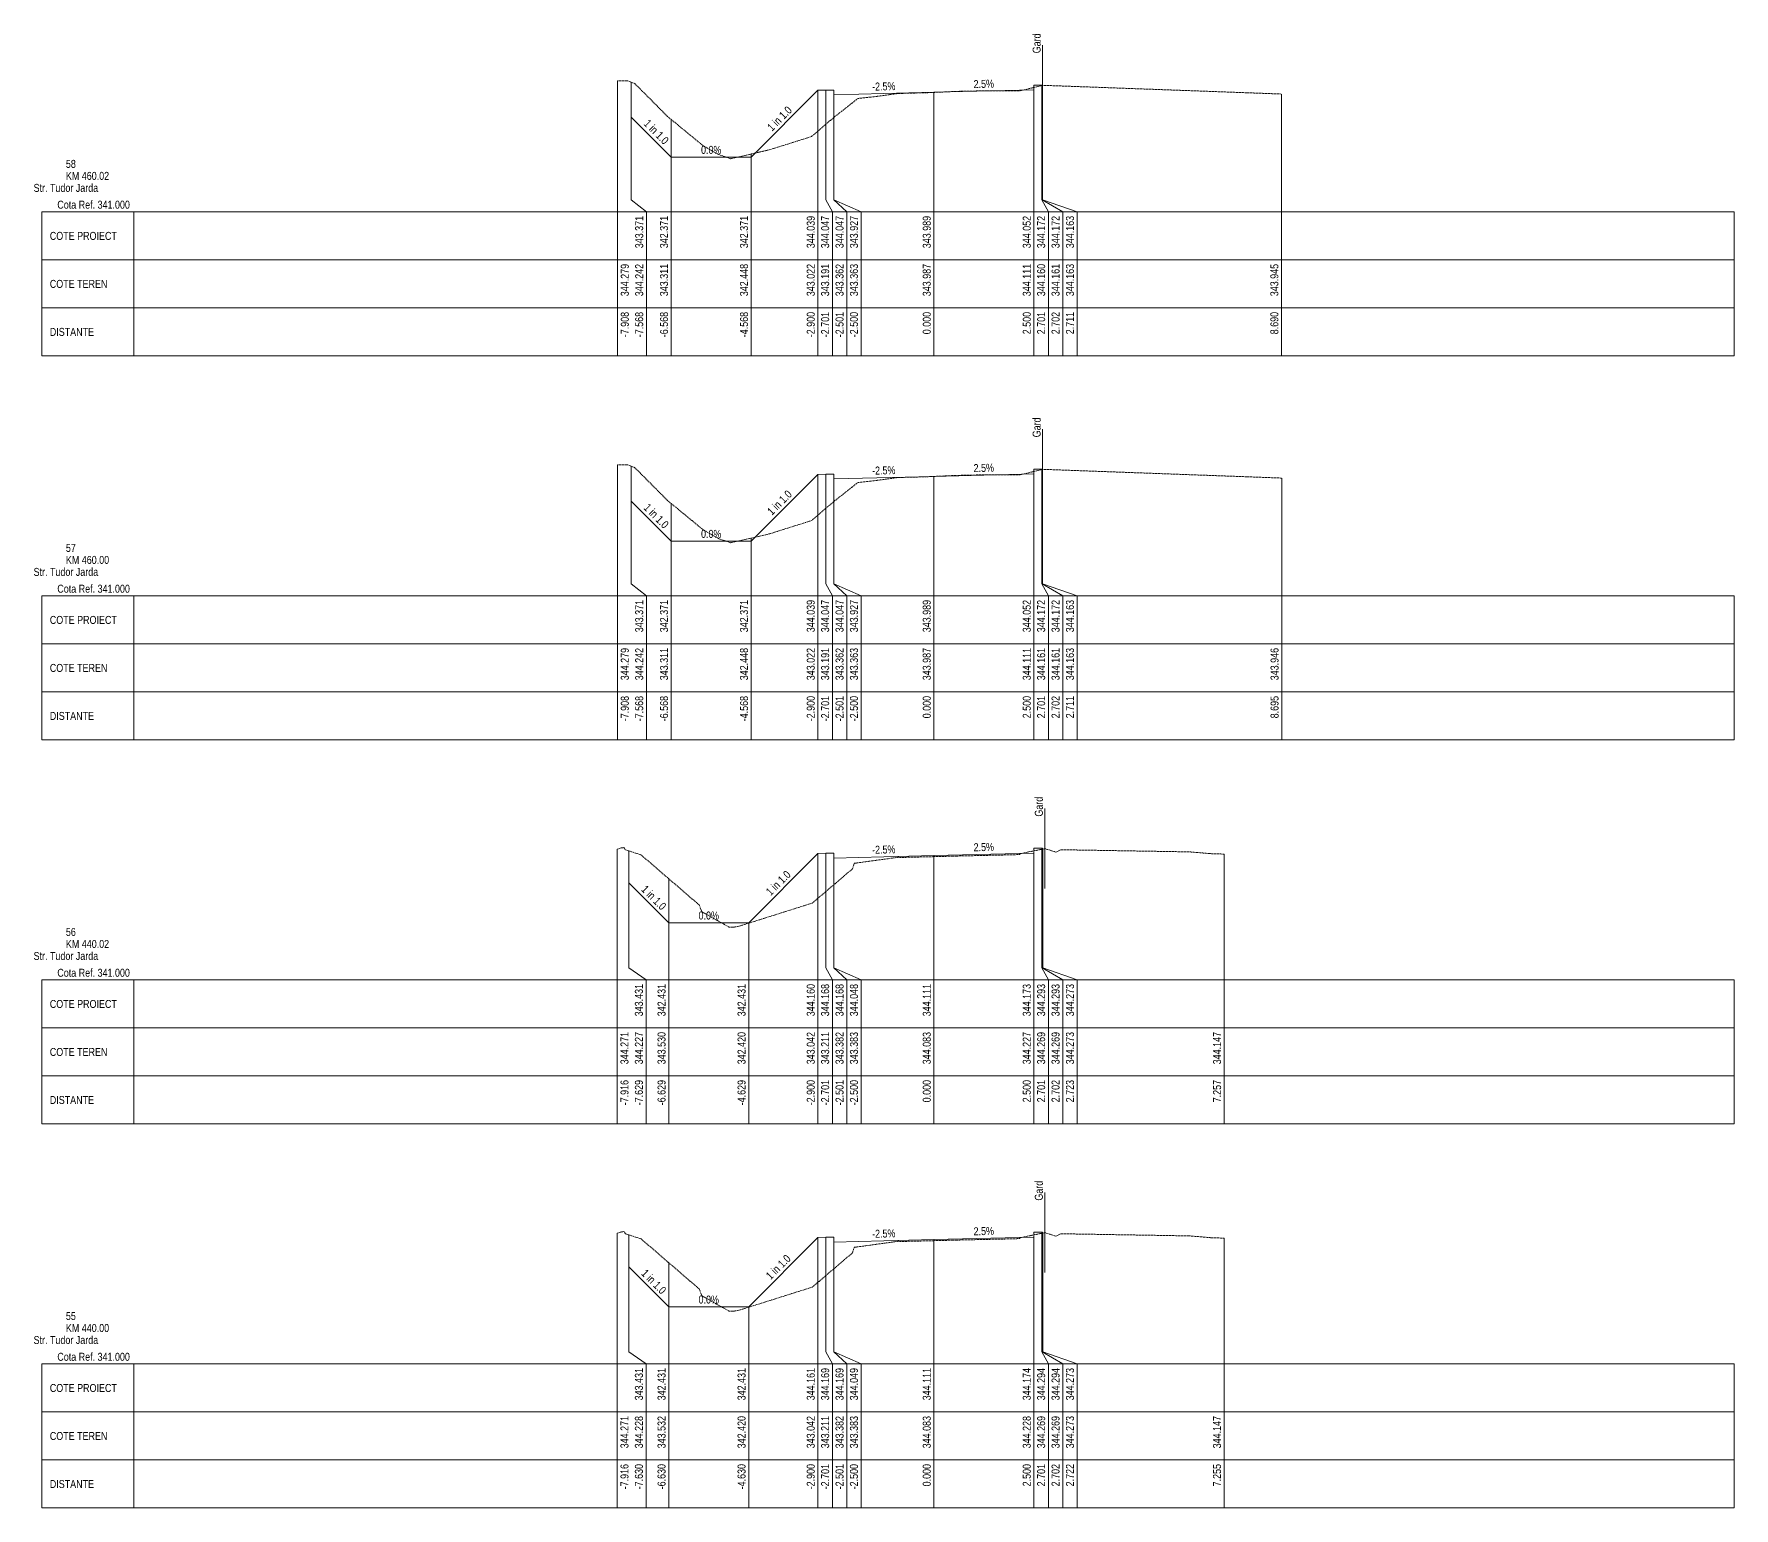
# Paper-space layout 'Str. Tudor Jarda-XS-1' of a CAD drawing. Extents: x 5 to 860, y 10 to 5944.
# Drawn here: x 5 to 430, y 5194 to 5562.5 of the extents above; entities that cross this region are included whole.
import ezdxf
from ezdxf.enums import TextEntityAlignment as Align

# ---------------------------------------------------------------- set-up
doc = ezdxf.new("R2010")
doc.units = 0
doc.linetypes.add('DASHED2', pattern=[0.375, 0.25, -0.125])
doc.layers.add('ARD-No Plot', color=1, linetype='Continuous', lineweight=0, plot=False)
for name, color, linetype, lineweight in [('DESIGN-TEXT', 7, 'Continuous', 0), ('EXISTING-TEXT', 7, 'Continuous', 0), ('LINES', 7, 'Continuous', 0), ('Text', 7, 'Continuous', 0), ('X-RL', 7, 'Continuous', 0), ('XPLOT-DESIGN', 5, 'Continuous', 0), ('XPLOT-EXISTING', 3, 'DASHED2', 0), ('XPLOT-GRADE', 7, 'Continuous', 0), ('XPLOT-KM', 7, 'Continuous', 0), ('XPLOT-TITLE', 7, 'Continuous', 0)]:
    doc.layers.add(name, color=color, linetype=linetype, lineweight=lineweight)
doc.styles.add('Arial', font='arial.ttf', dxfattribs={"width": 0.8})

psp = doc.layouts.new('Str. Tudor Jarda-XS-1')

# ---------------------------------------------------------------- linework, layer by layer
at = {"layer": 'LINES'}
for p, q in [((257.167, 5559.645), (257.167, 5539.645)), ((150.916, 5521), (150.916, 5550.785)), ((150.916, 5521), (150.916, 5550.785)), ((154.322, 5521), (154.322, 5550.421)), ((154.322, 5521), (154.322, 5550.421)), ((154.322, 5521), (154.322, 5550.421)), ((201, 5521), (201, 5548.388)), ((201, 5521), (201, 5548.388)), ((201, 5521), (201, 5548.388)), ((202.99, 5521), (202.99, 5548.467)), ((202.99, 5521), (202.99, 5548.467)), ((202.99, 5521), (202.99, 5548.467)), ((204.99, 5521), (204.99, 5548.467)), ((204.99, 5521), (204.99, 5548.467)), ((204.99, 5521), (204.99, 5548.467)), ((205, 5521), (205, 5547.267)), ((205, 5521), (205, 5547.267)), ((205, 5521), (205, 5547.267)), ((230, 5521), (230, 5547.892)), ((230, 5521), (230, 5547.892)), ((230, 5521), (230, 5547.892)), ((255, 5521), (255, 5549.112)), ((255, 5521), (255, 5549.112)), ((255, 5521), (255, 5549.112)), ((257.01, 5521), (257.01, 5549.717)), ((257.01, 5521), (257.01, 5549.717)), ((257.01, 5521), (257.01, 5549.717)), ((257.02, 5521), (257.02, 5549.717)), ((257.02, 5521), (257.02, 5549.717)), ((257.02, 5521), (257.02, 5549.717)), ((257.108, 5521), (257.108, 5549.63)), ((257.108, 5521), (257.108, 5549.63)), ((257.108, 5521), (257.108, 5549.63)), ((316.897, 5521), (316.897, 5547.455)), ((316.897, 5521), (316.897, 5547.455)), ((164.322, 5521), (164.322, 5541.106)), ((164.322, 5521), (164.322, 5541.106)), ((164.322, 5521), (164.322, 5541.106)), ((184.322, 5521), (184.322, 5532.48)), ((184.322, 5521), (184.322, 5532.48)), ((184.322, 5521), (184.322, 5532.48)), ((150.916, 5518), (150.916, 5521)), ((150.916, 5518), (150.916, 5521)), ((158.116, 5518), (154.322, 5521)), ((158.116, 5518), (154.322, 5521)), ((158.116, 5518), (154.322, 5521)), ((164.322, 5518), (164.322, 5521)), ((164.322, 5518), (164.322, 5521)), ((164.322, 5518), (164.322, 5521)), ((184.322, 5518), (184.322, 5521)), ((184.322, 5518), (184.322, 5521)), ((184.322, 5518), (184.322, 5521)), ((201, 5518), (201, 5521)), ((201, 5518), (201, 5521)), ((201, 5518), (201, 5521)), ((204.6, 5518), (202.99, 5521)), ((204.6, 5518), (202.99, 5521)), ((204.6, 5518), (202.99, 5521)), ((208.2, 5518), (204.99, 5521)), ((208.2, 5518), (204.99, 5521)), ((208.2, 5518), (204.99, 5521)), ((211.8, 5518), (205, 5521)), ((211.8, 5518), (205, 5521)), ((211.8, 5518), (205, 5521)), ((230, 5518), (230, 5521)), ((230, 5518), (230, 5521)), ((230, 5518), (230, 5521)), ((255, 5518), (255, 5521)), ((255, 5518), (255, 5521)), ((255, 5518), (255, 5521)), ((258.6, 5518), (257.01, 5521)), ((258.6, 5518), (257.01, 5521)), ((258.6, 5518), (257.01, 5521)), ((262.2, 5518), (257.02, 5521)), ((262.2, 5518), (257.02, 5521)), ((262.2, 5518), (257.02, 5521)), ((265.8, 5518), (257.108, 5521)), ((265.8, 5518), (257.108, 5521)), ((265.8, 5518), (257.108, 5521)), ((316.897, 5518), (316.897, 5521)), ((316.897, 5518), (316.897, 5521)), ((6.982, 5506), (6.982, 5518)), ((6.982, 5518), (30, 5518)), ((30, 5482), (30, 5518)), ((30, 5518), (430, 5518)), ((150.916, 5482), (150.916, 5518)), ((150.916, 5482), (150.916, 5518)), ((158.116, 5482), (158.116, 5518)), ((158.116, 5482), (158.116, 5518)), ((158.116, 5482), (158.116, 5518)), ((164.322, 5482), (164.322, 5518)), ((164.322, 5482), (164.322, 5518)), ((164.322, 5482), (164.322, 5518)), ((184.322, 5482), (184.322, 5518)), ((184.322, 5482), (184.322, 5518)), ((184.322, 5482), (184.322, 5518)), ((201, 5482), (201, 5518)), ((201, 5482), (201, 5518)), ((201, 5482), (201, 5518)), ((204.6, 5482), (204.6, 5518)), ((204.6, 5482), (204.6, 5518)), ((204.6, 5482), (204.6, 5518)), ((208.2, 5482), (208.2, 5518)), ((208.2, 5482), (208.2, 5518)), ((208.2, 5482), (208.2, 5518)), ((211.8, 5482), (211.8, 5518)), ((211.8, 5482), (211.8, 5518)), ((211.8, 5482), (211.8, 5518)), ((230, 5482), (230, 5518)), ((230, 5482), (230, 5518)), ((230, 5482), (230, 5518)), ((255, 5482), (255, 5518)), ((255, 5482), (255, 5518)), ((255, 5482), (255, 5518)), ((258.6, 5482), (258.6, 5518)), ((258.6, 5482), (258.6, 5518)), ((258.6, 5482), (258.6, 5518)), ((262.2, 5482), (262.2, 5518)), ((262.2, 5482), (262.2, 5518)), ((262.2, 5482), (262.2, 5518)), ((265.8, 5482), (265.8, 5518)), ((265.8, 5482), (265.8, 5518)), ((265.8, 5482), (265.8, 5518)), ((316.897, 5482), (316.897, 5518)), ((316.897, 5482), (316.897, 5518)), ((430, 5482), (430, 5518)), ((6.982, 5494), (6.982, 5506)), ((6.982, 5506), (30, 5506)), ((30, 5506), (6.982, 5506)), ((30, 5506), (430, 5506)), ((6.982, 5482), (6.982, 5494)), ((6.982, 5494), (30, 5494)), ((30, 5494), (6.982, 5494)), ((30, 5494), (430, 5494)), ((30, 5482), (6.982, 5482)), ((30, 5482), (430, 5482)), ((257.167, 5463.646), (257.167, 5443.646)), ((150.916, 5425), (150.916, 5454.785)), ((150.916, 5425), (150.916, 5454.785)), ((154.322, 5425), (154.322, 5454.42)), ((154.322, 5425), (154.322, 5454.42)), ((154.322, 5425), (154.322, 5454.42)), ((202.99, 5425), (202.99, 5452.469)), ((202.99, 5425), (202.99, 5452.469)), ((202.99, 5425), (202.99, 5452.469)), ((204.99, 5425), (204.99, 5452.469)), ((204.99, 5425), (204.99, 5452.469)), ((204.99, 5425), (204.99, 5452.469)), ((255, 5425), (255, 5453.113)), ((255, 5425), (255, 5453.113)), ((255, 5425), (255, 5453.113)), ((257.01, 5425), (257.01, 5453.719)), ((257.01, 5425), (257.01, 5453.719)), ((257.01, 5425), (257.01, 5453.719)), ((257.02, 5425), (257.02, 5453.719)), ((257.02, 5425), (257.02, 5453.719)), ((257.02, 5425), (257.02, 5453.719)), ((257.108, 5425), (257.108, 5453.631)), ((257.108, 5425), (257.108, 5453.631)), ((257.108, 5425), (257.108, 5453.631)), ((201, 5425), (201, 5452.389)), ((201, 5425), (201, 5452.389)), ((201, 5425), (201, 5452.389)), ((205, 5425), (205, 5451.269)), ((205, 5425), (205, 5451.269)), ((205, 5425), (205, 5451.269)), ((230, 5425), (230, 5451.894)), ((230, 5425), (230, 5451.894)), ((230, 5425), (230, 5451.894)), ((316.947, 5425), (316.947, 5451.455)), ((316.947, 5425), (316.947, 5451.455)), ((164.322, 5425), (164.322, 5445.107)), ((164.322, 5425), (164.322, 5445.107)), ((164.322, 5425), (164.322, 5445.107)), ((184.322, 5425), (184.322, 5436.479)), ((184.322, 5425), (184.322, 5436.479)), ((184.322, 5425), (184.322, 5436.479)), ((150.916, 5422), (150.916, 5425)), ((150.916, 5422), (150.916, 5425)), ((158.116, 5422), (154.322, 5425)), ((158.116, 5422), (154.322, 5425)), ((158.116, 5422), (154.322, 5425)), ((164.322, 5422), (164.322, 5425)), ((164.322, 5422), (164.322, 5425)), ((164.322, 5422), (164.322, 5425)), ((184.322, 5422), (184.322, 5425)), ((184.322, 5422), (184.322, 5425)), ((184.322, 5422), (184.322, 5425)), ((201, 5422), (201, 5425)), ((201, 5422), (201, 5425)), ((201, 5422), (201, 5425)), ((204.6, 5422), (202.99, 5425)), ((204.6, 5422), (202.99, 5425)), ((204.6, 5422), (202.99, 5425)), ((208.2, 5422), (204.99, 5425)), ((208.2, 5422), (204.99, 5425)), ((208.2, 5422), (204.99, 5425)), ((211.8, 5422), (205, 5425)), ((211.8, 5422), (205, 5425)), ((211.8, 5422), (205, 5425)), ((230, 5422), (230, 5425)), ((230, 5422), (230, 5425)), ((230, 5422), (230, 5425)), ((255, 5422), (255, 5425)), ((255, 5422), (255, 5425)), ((255, 5422), (255, 5425)), ((258.6, 5422), (257.01, 5425)), ((258.6, 5422), (257.01, 5425)), ((258.6, 5422), (257.01, 5425)), ((262.2, 5422), (257.02, 5425)), ((262.2, 5422), (257.02, 5425)), ((262.2, 5422), (257.02, 5425)), ((265.8, 5422), (257.108, 5425)), ((265.8, 5422), (257.108, 5425)), ((265.8, 5422), (257.108, 5425)), ((316.947, 5422), (316.947, 5425)), ((316.947, 5422), (316.947, 5425)), ((6.982, 5410), (6.982, 5422)), ((6.982, 5422), (30, 5422)), ((30, 5386), (30, 5422)), ((30, 5422), (430, 5422)), ((150.916, 5386), (150.916, 5422)), ((150.916, 5386), (150.916, 5422)), ((158.116, 5386), (158.116, 5422)), ((158.116, 5386), (158.116, 5422)), ((158.116, 5386), (158.116, 5422)), ((164.322, 5386), (164.322, 5422)), ((164.322, 5386), (164.322, 5422)), ((164.322, 5386), (164.322, 5422)), ((184.322, 5386), (184.322, 5422)), ((184.322, 5386), (184.322, 5422)), ((184.322, 5386), (184.322, 5422)), ((201, 5386), (201, 5422)), ((201, 5386), (201, 5422)), ((201, 5386), (201, 5422)), ((204.6, 5386), (204.6, 5422)), ((204.6, 5386), (204.6, 5422)), ((204.6, 5386), (204.6, 5422)), ((208.2, 5386), (208.2, 5422)), ((208.2, 5386), (208.2, 5422)), ((208.2, 5386), (208.2, 5422)), ((211.8, 5386), (211.8, 5422)), ((211.8, 5386), (211.8, 5422)), ((211.8, 5386), (211.8, 5422)), ((230, 5386), (230, 5422)), ((230, 5386), (230, 5422)), ((230, 5386), (230, 5422)), ((255, 5386), (255, 5422)), ((255, 5386), (255, 5422)), ((255, 5386), (255, 5422)), ((258.6, 5386), (258.6, 5422)), ((258.6, 5386), (258.6, 5422)), ((258.6, 5386), (258.6, 5422)), ((262.2, 5386), (262.2, 5422)), ((262.2, 5386), (262.2, 5422)), ((262.2, 5386), (262.2, 5422)), ((265.8, 5386), (265.8, 5422)), ((265.8, 5386), (265.8, 5422)), ((265.8, 5386), (265.8, 5422)), ((316.947, 5386), (316.947, 5422)), ((316.947, 5386), (316.947, 5422)), ((430, 5386), (430, 5422)), ((6.982, 5398), (6.982, 5410)), ((6.982, 5410), (30, 5410)), ((30, 5410), (6.982, 5410)), ((30, 5410), (430, 5410)), ((6.982, 5386), (6.982, 5398)), ((6.982, 5398), (30, 5398)), ((30, 5398), (6.982, 5398)), ((30, 5398), (430, 5398)), ((30, 5386), (6.982, 5386)), ((30, 5386), (430, 5386)), ((257.713, 5368.829), (257.713, 5348.829)), ((257.01, 5329), (257.01, 5358.934)), ((257.01, 5329), (257.01, 5358.934)), ((257.01, 5329), (257.01, 5358.934)), ((257.02, 5329), (257.02, 5358.935)), ((257.02, 5329), (257.02, 5358.935)), ((257.02, 5329), (257.02, 5358.935)), ((150.838, 5329), (150.838, 5358.71)), ((150.838, 5329), (150.838, 5358.71)), ((153.705, 5329), (153.705, 5358.27)), ((153.705, 5329), (153.705, 5358.27)), ((153.705, 5329), (153.705, 5358.27)), ((201, 5329), (201, 5357.605)), ((201, 5329), (201, 5357.605)), ((201, 5329), (201, 5357.605)), ((202.99, 5329), (202.99, 5357.684)), ((202.99, 5329), (202.99, 5357.684)), ((202.99, 5329), (202.99, 5357.684)), ((204.99, 5329), (204.99, 5357.684)), ((204.99, 5329), (204.99, 5357.684)), ((204.99, 5329), (204.99, 5357.684)), ((205, 5329), (205, 5356.484)), ((205, 5329), (205, 5356.484)), ((205, 5329), (205, 5356.484)), ((230, 5329), (230, 5357.109)), ((230, 5329), (230, 5357.109)), ((230, 5329), (230, 5357.109)), ((255, 5329), (255, 5358.275)), ((255, 5329), (255, 5358.275)), ((255, 5329), (255, 5358.275)), ((257.225, 5329), (257.225, 5358.729)), ((257.225, 5329), (257.225, 5358.729)), ((257.225, 5329), (257.225, 5358.729)), ((302.572, 5329), (302.572, 5357.465)), ((302.572, 5329), (302.572, 5357.465)), ((163.705, 5329), (163.705, 5351.298)), ((163.705, 5329), (163.705, 5351.298)), ((163.705, 5329), (163.705, 5351.298)), ((183.705, 5329), (183.705, 5340.31)), ((183.705, 5329), (183.705, 5340.31)), ((183.705, 5329), (183.705, 5340.31)), ((6.982, 5314), (6.982, 5326)), ((6.982, 5326), (30, 5326)), ((30, 5290), (30, 5326)), ((30, 5326), (430, 5326)), ((150.838, 5326), (150.838, 5329)), ((150.838, 5326), (150.838, 5329)), ((150.838, 5290), (150.838, 5326)), ((150.838, 5290), (150.838, 5326)), ((158.038, 5326), (153.705, 5329)), ((158.038, 5326), (153.705, 5329)), ((158.038, 5326), (153.705, 5329)), ((158.038, 5290), (158.038, 5326)), ((158.038, 5290), (158.038, 5326)), ((158.038, 5290), (158.038, 5326)), ((163.705, 5326), (163.705, 5329)), ((163.705, 5326), (163.705, 5329)), ((163.705, 5326), (163.705, 5329)), ((163.705, 5290), (163.705, 5326)), ((163.705, 5290), (163.705, 5326)), ((163.705, 5290), (163.705, 5326)), ((183.705, 5326), (183.705, 5329)), ((183.705, 5326), (183.705, 5329)), ((183.705, 5326), (183.705, 5329)), ((183.705, 5290), (183.705, 5326)), ((183.705, 5290), (183.705, 5326)), ((183.705, 5290), (183.705, 5326)), ((201, 5326), (201, 5329)), ((201, 5326), (201, 5329)), ((201, 5326), (201, 5329)), ((201, 5290), (201, 5326)), ((201, 5290), (201, 5326)), ((201, 5290), (201, 5326)), ((204.6, 5326), (202.99, 5329)), ((204.6, 5326), (202.99, 5329)), ((204.6, 5326), (202.99, 5329)), ((204.6, 5290), (204.6, 5326)), ((204.6, 5290), (204.6, 5326)), ((204.6, 5290), (204.6, 5326)), ((208.2, 5326), (204.99, 5329)), ((208.2, 5326), (204.99, 5329)), ((208.2, 5326), (204.99, 5329)), ((211.8, 5326), (205, 5329)), ((211.8, 5326), (205, 5329)), ((211.8, 5326), (205, 5329)), ((208.2, 5290), (208.2, 5326)), ((208.2, 5290), (208.2, 5326)), ((208.2, 5290), (208.2, 5326)), ((211.8, 5290), (211.8, 5326)), ((211.8, 5290), (211.8, 5326)), ((211.8, 5290), (211.8, 5326)), ((230, 5326), (230, 5329)), ((230, 5326), (230, 5329)), ((230, 5326), (230, 5329)), ((230, 5290), (230, 5326)), ((230, 5290), (230, 5326)), ((230, 5290), (230, 5326)), ((255, 5326), (255, 5329)), ((255, 5326), (255, 5329)), ((255, 5326), (255, 5329)), ((255, 5290), (255, 5326)), ((255, 5290), (255, 5326)), ((255, 5290), (255, 5326)), ((258.6, 5326), (257.01, 5329)), ((258.6, 5326), (257.01, 5329)), ((258.6, 5326), (257.01, 5329)), ((262.2, 5326), (257.02, 5329)), ((262.2, 5326), (257.02, 5329)), ((262.2, 5326), (257.02, 5329)), ((265.8, 5326), (257.225, 5329)), ((265.8, 5326), (257.225, 5329)), ((265.8, 5326), (257.225, 5329)), ((258.6, 5290), (258.6, 5326)), ((258.6, 5290), (258.6, 5326)), ((258.6, 5290), (258.6, 5326)), ((262.2, 5290), (262.2, 5326)), ((262.2, 5290), (262.2, 5326)), ((262.2, 5290), (262.2, 5326)), ((265.8, 5290), (265.8, 5326)), ((265.8, 5290), (265.8, 5326)), ((265.8, 5290), (265.8, 5326)), ((302.572, 5326), (302.572, 5329)), ((302.572, 5326), (302.572, 5329)), ((302.572, 5290), (302.572, 5326)), ((302.572, 5290), (302.572, 5326)), ((430, 5290), (430, 5326)), ((6.982, 5302), (6.982, 5314)), ((6.982, 5314), (30, 5314)), ((30, 5314), (6.982, 5314)), ((30, 5314), (430, 5314)), ((6.982, 5290), (6.982, 5302)), ((6.982, 5302), (30, 5302)), ((30, 5302), (6.982, 5302)), ((30, 5302), (430, 5302)), ((30, 5290), (6.982, 5290)), ((30, 5290), (430, 5290)), ((257.714, 5272.832), (257.714, 5252.832)), ((150.839, 5233), (150.839, 5262.709)), ((150.839, 5233), (150.839, 5262.709)), ((153.704, 5233), (153.704, 5262.276)), ((153.704, 5233), (153.704, 5262.276)), ((153.704, 5233), (153.704, 5262.276)), ((201, 5233), (201, 5261.606)), ((201, 5233), (201, 5261.606)), ((201, 5233), (201, 5261.606)), ((202.99, 5233), (202.99, 5261.686)), ((202.99, 5233), (202.99, 5261.686)), ((202.99, 5233), (202.99, 5261.686)), ((204.99, 5233), (204.99, 5261.686)), ((204.99, 5233), (204.99, 5261.686)), ((204.99, 5233), (204.99, 5261.686)), ((255, 5233), (255, 5262.278)), ((255, 5233), (255, 5262.278)), ((255, 5233), (255, 5262.278)), ((257.01, 5233), (257.01, 5262.936)), ((257.01, 5233), (257.01, 5262.936)), ((257.01, 5233), (257.01, 5262.936)), ((257.02, 5233), (257.02, 5262.936)), ((257.02, 5233), (257.02, 5262.936)), ((257.02, 5233), (257.02, 5262.936)), ((257.224, 5233), (257.224, 5262.732)), ((257.224, 5233), (257.224, 5262.732)), ((257.224, 5233), (257.224, 5262.732)), ((302.555, 5233), (302.555, 5261.467)), ((302.555, 5233), (302.555, 5261.467)), ((205, 5233), (205, 5260.486)), ((205, 5233), (205, 5260.486)), ((205, 5233), (205, 5260.486)), ((230, 5233), (230, 5261.111)), ((230, 5233), (230, 5261.111)), ((230, 5233), (230, 5261.111)), ((163.704, 5233), (163.704, 5255.317)), ((163.704, 5233), (163.704, 5255.317)), ((163.704, 5233), (163.704, 5255.317)), ((183.704, 5233), (183.704, 5244.311)), ((183.704, 5233), (183.704, 5244.311)), ((183.704, 5233), (183.704, 5244.311)), ((150.839, 5230), (150.839, 5233)), ((150.839, 5230), (150.839, 5233)), ((158.039, 5230), (153.704, 5233)), ((158.039, 5230), (153.704, 5233)), ((158.039, 5230), (153.704, 5233)), ((163.704, 5230), (163.704, 5233)), ((163.704, 5230), (163.704, 5233)), ((163.704, 5230), (163.704, 5233)), ((183.704, 5230), (183.704, 5233)), ((183.704, 5230), (183.704, 5233)), ((183.704, 5230), (183.704, 5233)), ((201, 5230), (201, 5233)), ((201, 5230), (201, 5233)), ((201, 5230), (201, 5233)), ((204.6, 5230), (202.99, 5233)), ((204.6, 5230), (202.99, 5233)), ((204.6, 5230), (202.99, 5233)), ((208.2, 5230), (204.99, 5233)), ((208.2, 5230), (204.99, 5233)), ((208.2, 5230), (204.99, 5233)), ((211.8, 5230), (205, 5233)), ((211.8, 5230), (205, 5233)), ((211.8, 5230), (205, 5233)), ((230, 5230), (230, 5233)), ((230, 5230), (230, 5233)), ((230, 5230), (230, 5233)), ((255, 5230), (255, 5233)), ((255, 5230), (255, 5233)), ((255, 5230), (255, 5233)), ((258.6, 5230), (257.01, 5233)), ((258.6, 5230), (257.01, 5233)), ((258.6, 5230), (257.01, 5233)), ((262.2, 5230), (257.02, 5233)), ((262.2, 5230), (257.02, 5233)), ((262.2, 5230), (257.02, 5233)), ((265.8, 5230), (257.224, 5233)), ((265.8, 5230), (257.224, 5233)), ((265.8, 5230), (257.224, 5233)), ((302.555, 5230), (302.555, 5233)), ((302.555, 5230), (302.555, 5233)), ((6.982, 5218), (6.982, 5230)), ((6.982, 5230), (30, 5230)), ((30, 5194), (30, 5230)), ((30, 5230), (430, 5230)), ((150.839, 5194), (150.839, 5230)), ((150.839, 5194), (150.839, 5230)), ((158.039, 5194), (158.039, 5230)), ((158.039, 5194), (158.039, 5230)), ((158.039, 5194), (158.039, 5230)), ((163.704, 5194), (163.704, 5230)), ((163.704, 5194), (163.704, 5230)), ((163.704, 5194), (163.704, 5230)), ((183.704, 5194), (183.704, 5230)), ((183.704, 5194), (183.704, 5230)), ((183.704, 5194), (183.704, 5230)), ((201, 5194), (201, 5230)), ((201, 5194), (201, 5230)), ((201, 5194), (201, 5230)), ((204.6, 5194), (204.6, 5230)), ((204.6, 5194), (204.6, 5230)), ((204.6, 5194), (204.6, 5230)), ((208.2, 5194), (208.2, 5230)), ((208.2, 5194), (208.2, 5230)), ((208.2, 5194), (208.2, 5230)), ((211.8, 5194), (211.8, 5230)), ((211.8, 5194), (211.8, 5230)), ((211.8, 5194), (211.8, 5230)), ((230, 5194), (230, 5230)), ((230, 5194), (230, 5230)), ((230, 5194), (230, 5230)), ((255, 5194), (255, 5230)), ((255, 5194), (255, 5230)), ((255, 5194), (255, 5230)), ((258.6, 5194), (258.6, 5230)), ((258.6, 5194), (258.6, 5230)), ((258.6, 5194), (258.6, 5230)), ((262.2, 5194), (262.2, 5230)), ((262.2, 5194), (262.2, 5230)), ((262.2, 5194), (262.2, 5230)), ((265.8, 5194), (265.8, 5230)), ((265.8, 5194), (265.8, 5230)), ((265.8, 5194), (265.8, 5230)), ((302.555, 5194), (302.555, 5230)), ((302.555, 5194), (302.555, 5230)), ((430, 5194), (430, 5230)), ((6.982, 5206), (6.982, 5218)), ((6.982, 5218), (30, 5218)), ((30, 5218), (6.982, 5218)), ((30, 5218), (430, 5218)), ((6.982, 5194), (6.982, 5206)), ((6.982, 5206), (30, 5206)), ((30, 5206), (6.982, 5206)), ((30, 5206), (430, 5206)), ((30, 5194), (6.982, 5194)), ((30, 5194), (430, 5194))]:
    psp.add_line(p, q, dxfattribs=at)
at = {"layer": 'XPLOT-DESIGN'}
for p, q in [((184.322, 5531.71), (201, 5548.388)), ((201, 5548.388), (202.99, 5548.467)), ((202.99, 5548.467), (204.99, 5548.467)), ((204.99, 5548.467), (205, 5547.267)), ((205, 5547.267), (230, 5547.892)), ((230, 5547.892), (255, 5548.517)), ((255, 5548.517), (255.01, 5549.717)), ((255.01, 5549.717), (257.01, 5549.717)), ((257.01, 5549.717), (257.02, 5549.717)), ((257.02, 5549.717), (257.108, 5549.63)), ((154.322, 5541.71), (164.322, 5531.71)), ((164.322, 5531.71), (184.322, 5531.71)), ((201, 5452.389), (202.99, 5452.469)), ((202.99, 5452.469), (204.99, 5452.469)), ((204.99, 5452.469), (205, 5451.269)), ((230, 5451.894), (255, 5452.519)), ((255, 5452.519), (255.01, 5453.719)), ((255.01, 5453.719), (257.01, 5453.719)), ((257.01, 5453.719), (257.02, 5453.719)), ((257.02, 5453.719), (257.108, 5453.631)), ((184.322, 5435.711), (201, 5452.389)), ((205, 5451.269), (230, 5451.894)), ((154.322, 5445.711), (164.322, 5435.711)), ((164.322, 5435.711), (184.322, 5435.711)), ((255, 5357.734), (255.01, 5358.934)), ((255.01, 5358.934), (257.01, 5358.934)), ((257.01, 5358.934), (257.02, 5358.935)), ((257.02, 5358.935), (257.225, 5358.729)), ((183.705, 5340.31), (201, 5357.605)), ((201, 5357.605), (202.99, 5357.684)), ((202.99, 5357.684), (204.99, 5357.684)), ((204.99, 5357.684), (205, 5356.484)), ((205, 5356.484), (230, 5357.109)), ((230, 5357.109), (255, 5357.734)), ((153.705, 5350.31), (163.705, 5340.31)), ((163.705, 5340.31), (183.705, 5340.31)), ((183.704, 5244.311), (201, 5261.606)), ((201, 5261.606), (202.99, 5261.686)), ((202.99, 5261.686), (204.99, 5261.686)), ((204.99, 5261.686), (205, 5260.486)), ((230, 5261.111), (255, 5261.736)), ((255, 5261.736), (255.01, 5262.936)), ((255.01, 5262.936), (257.01, 5262.936)), ((257.01, 5262.936), (257.02, 5262.936)), ((257.02, 5262.936), (257.224, 5262.732)), ((205, 5260.486), (230, 5261.111)), ((153.704, 5254.311), (163.704, 5244.311)), ((163.704, 5244.311), (183.704, 5244.311))]:
    psp.add_line(p, q, dxfattribs=at)
at = {"layer": 'XPLOT-EXISTING'}
for p, q in [((150.916, 5550.785), (153.45, 5550.763)), ((153.45, 5550.763), (154.322, 5550.421)), ((154.322, 5550.421), (155.238, 5550.062)), ((155.238, 5550.062), (163.321, 5541.932)), ((205.132, 5541.74), (210.991, 5546.348)), ((210.991, 5546.348), (215.917, 5546.895)), ((215.917, 5546.895), (221.034, 5547.602)), ((221.034, 5547.602), (227.812, 5547.773)), ((227.812, 5547.773), (230, 5547.871)), ((230, 5547.871), (235.639, 5548.121)), ((230, 5547.871), (230, 5547.871)), ((235.639, 5548.121), (243.213, 5548.288)), ((243.213, 5548.288), (251.558, 5548.272)), ((251.558, 5548.272), (255, 5549.112)), ((255, 5549.112), (256.837, 5549.56)), ((256.837, 5549.56), (257.01, 5549.605)), ((257.01, 5549.605), (257.02, 5549.607)), ((257.02, 5549.607), (257.108, 5549.63)), ((257.108, 5549.63), (257.167, 5549.645)), ((257.167, 5549.645), (316.579, 5547.477)), ((316.579, 5547.477), (316.897, 5547.455)), ((163.321, 5541.932), (164.322, 5541.106)), ((205, 5541.627), (205.132, 5541.74)), ((164.322, 5541.106), (172.303, 5534.528)), ((199.358, 5536.815), (201, 5538.216)), ((201, 5538.216), (202.99, 5539.913)), ((202.99, 5539.913), (204.99, 5541.619)), ((204.99, 5541.619), (205, 5541.627)), ((172.303, 5534.528), (176.239, 5532.308)), ((184.322, 5532.48), (188.834, 5533.508)), ((188.834, 5533.508), (199.358, 5536.815)), ((176.239, 5532.308), (179.149, 5531.301)), ((179.149, 5531.301), (184.322, 5532.48)), ((150.916, 5454.785), (153.447, 5454.763)), ((153.447, 5454.763), (154.322, 5454.42)), ((154.322, 5454.42), (155.236, 5454.061)), ((155.236, 5454.061), (163.309, 5445.942)), ((251.558, 5452.273), (255, 5453.113)), ((255, 5453.113), (256.843, 5453.563)), ((256.843, 5453.563), (257.01, 5453.606)), ((257.01, 5453.606), (257.02, 5453.608)), ((257.02, 5453.608), (257.108, 5453.631)), ((257.108, 5453.631), (257.167, 5453.646)), ((257.167, 5453.646), (316.658, 5451.475)), ((205.139, 5445.747), (210.991, 5450.349)), ((210.991, 5450.349), (215.911, 5450.896)), ((215.911, 5450.896), (221.034, 5451.603)), ((221.034, 5451.603), (227.821, 5451.775)), ((227.821, 5451.775), (230, 5451.872)), ((230, 5451.872), (235.639, 5452.122)), ((230, 5451.872), (230, 5451.872)), ((235.639, 5452.122), (243.222, 5452.289)), ((243.222, 5452.289), (251.558, 5452.273)), ((316.658, 5451.475), (316.947, 5451.455)), ((163.309, 5445.942), (164.322, 5445.107)), ((164.322, 5445.107), (172.302, 5438.529)), ((201, 5442.216), (202.99, 5443.913)), ((202.99, 5443.913), (204.99, 5445.619)), ((204.99, 5445.619), (205, 5445.628)), ((205, 5445.628), (205.139, 5445.747)), ((188.822, 5437.504), (199.358, 5440.816)), ((199.358, 5440.816), (201, 5442.216)), ((172.302, 5438.529), (176.243, 5436.306)), ((176.243, 5436.306), (179.149, 5435.3)), ((179.149, 5435.3), (184.322, 5436.479)), ((184.322, 5436.479), (188.822, 5437.504)), ((150.838, 5358.71), (151.876, 5359.017)), ((151.876, 5359.017), (152.503, 5359.079)), ((152.503, 5359.079), (152.857, 5358.542)), ((152.857, 5358.542), (153.705, 5358.27)), ((153.705, 5358.27), (156.756, 5357.292)), ((156.756, 5357.292), (163.705, 5351.298)), ((209.661, 5353.799), (210.094, 5355.236)), ((210.094, 5355.236), (210.387, 5355.198)), ((210.387, 5355.198), (219.893, 5356.502)), ((219.893, 5356.502), (221.255, 5356.704)), ((221.255, 5356.704), (221.513, 5356.609)), ((221.513, 5356.609), (230, 5356.826)), ((230, 5356.826), (234.829, 5356.949)), ((230, 5356.826), (230, 5356.826)), ((234.829, 5356.949), (235.689, 5356.986)), ((235.689, 5356.986), (235.73, 5356.973)), ((235.73, 5356.973), (249.695, 5357.285)), ((249.695, 5357.285), (251.363, 5357.349)), ((251.363, 5357.349), (251.555, 5357.571)), ((251.555, 5357.571), (255, 5358.275)), ((255, 5358.275), (257.01, 5358.685)), ((257.01, 5358.685), (257.02, 5358.688)), ((257.02, 5358.688), (257.225, 5358.729)), ((257.225, 5358.729), (257.713, 5358.829)), ((257.713, 5358.829), (260.501, 5357.942)), ((260.501, 5357.942), (261.692, 5358.555)), ((261.692, 5358.555), (293.942, 5358.014)), ((293.942, 5358.014), (299.495, 5357.547)), ((299.495, 5357.547), (302.572, 5357.465)), ((163.705, 5351.298), (171.303, 5344.744)), ((205, 5349.827), (209.661, 5353.799)), ((199.592, 5345.218), (201, 5346.418)), ((201, 5346.418), (202.99, 5348.114)), ((202.99, 5348.114), (204.99, 5349.818)), ((204.99, 5349.818), (205, 5349.827)), ((171.303, 5344.744), (171.994, 5343.044)), ((171.994, 5343.044), (178.847, 5339.177)), ((183.705, 5340.198), (199.592, 5345.218)), ((178.847, 5339.177), (179.88, 5339.174)), ((179.88, 5339.174), (181.291, 5339.435)), ((181.291, 5339.435), (183.705, 5340.198)), ((150.839, 5262.709), (151.892, 5263.02)), ((151.892, 5263.02), (152.527, 5263.083)), ((152.527, 5263.083), (152.886, 5262.538)), ((152.886, 5262.538), (153.704, 5262.276)), ((153.704, 5262.276), (156.779, 5261.29)), ((156.779, 5261.29), (163.704, 5255.317)), ((235.733, 5260.975), (249.68, 5261.287)), ((249.68, 5261.287), (251.369, 5261.351)), ((251.369, 5261.351), (251.563, 5261.575)), ((251.563, 5261.575), (255, 5262.278)), ((255, 5262.278), (257.01, 5262.689)), ((257.01, 5262.689), (257.02, 5262.691)), ((257.02, 5262.691), (257.224, 5262.732)), ((257.224, 5262.732), (257.714, 5262.832)), ((257.714, 5262.832), (260.51, 5261.942)), ((260.51, 5261.942), (261.705, 5262.557)), ((261.705, 5262.557), (293.915, 5262.017)), ((293.915, 5262.017), (299.474, 5261.55)), ((299.474, 5261.55), (302.555, 5261.467)), ((205, 5253.826), (209.641, 5257.781)), ((209.641, 5257.781), (210.079, 5259.239)), ((210.079, 5259.239), (210.377, 5259.201)), ((210.377, 5259.201), (219.867, 5260.502)), ((219.867, 5260.502), (221.25, 5260.707)), ((221.25, 5260.707), (221.512, 5260.61)), ((221.512, 5260.61), (230, 5260.827)), ((230, 5260.827), (234.821, 5260.95)), ((230, 5260.827), (230, 5260.827)), ((234.821, 5260.95), (235.692, 5260.988)), ((235.692, 5260.988), (235.733, 5260.975)), ((163.704, 5255.317), (171.301, 5248.764)), ((202.99, 5252.113), (204.99, 5253.817)), ((204.99, 5253.817), (205, 5253.826)), ((171.301, 5248.764), (172.001, 5247.04)), ((183.704, 5244.195), (199.589, 5249.215)), ((199.589, 5249.215), (201, 5250.417)), ((201, 5250.417), (202.99, 5252.113)), ((172.001, 5247.04), (178.843, 5243.18)), ((181.32, 5243.442), (183.704, 5244.195)), ((178.843, 5243.18), (179.89, 5243.178)), ((179.89, 5243.178), (181.32, 5243.442))]:
    psp.add_line(p, q, dxfattribs=at)

# ---------------------------------------------------------------- texts
at = {"layer": 'ARD-No Plot', "style": 'Arial', "width": 0.8}
for p in [(13, 5523), (13, 5427), (13, 5331), (13, 5235)]:
    psp.add_text('Str. Tudor Jarda', height=2, dxfattribs=at).set_placement(p, align=Align.CENTER)
at = {"layer": 'DESIGN-TEXT', "style": 'Arial', "width": 0.8}
for s, p in [('343.371', (157.316, 5517)), ('342.371', (163.522, 5517)), ('342.371', (183.522, 5517)), ('344.039', (200.2, 5517)), ('344.047', (203.8, 5517)), ('344.047', (207.4, 5517)), ('343.927', (211, 5517)), ('343.989', (229.2, 5517)), ('344.052', (254.2, 5517)), ('344.172', (257.8, 5517)), ('344.172', (261.4, 5517)), ('344.163', (265, 5517)), ('343.371', (157.316, 5421)), ('342.371', (163.522, 5421)), ('342.371', (183.522, 5421)), ('344.039', (200.2, 5421)), ('344.047', (203.8, 5421)), ('344.047', (207.4, 5421)), ('343.927', (211, 5421)), ('343.989', (229.2, 5421)), ('344.052', (254.2, 5421)), ('344.172', (257.8, 5421)), ('344.172', (261.4, 5421)), ('344.163', (265, 5421)), ('344.160', (200.2, 5325)), ('344.168', (203.8, 5325)), ('344.168', (207.4, 5325)), ('344.048', (211, 5325)), ('343.431', (157.238, 5325)), ('342.431', (162.905, 5325)), ('342.431', (182.905, 5325)), ('344.111', (229.2, 5325)), ('344.173', (254.2, 5325)), ('344.293', (257.8, 5325)), ('344.293', (261.4, 5325)), ('344.273', (265, 5325)), ('343.431', (157.239, 5229)), ('342.431', (162.904, 5229)), ('342.431', (182.904, 5229)), ('344.161', (200.2, 5229)), ('344.169', (203.8, 5229)), ('344.169', (207.4, 5229)), ('344.049', (211, 5229)), ('344.111', (229.2, 5229)), ('344.174', (254.2, 5229)), ('344.294', (257.8, 5229)), ('344.294', (261.4, 5229)), ('344.273', (265, 5229))]:
    psp.add_text(s, height=2, rotation=90, dxfattribs=at).set_placement(p, align=Align.RIGHT)
at = {"layer": 'EXISTING-TEXT', "style": 'Arial', "width": 0.8}
for s, p in [('344.279', (153.716, 5505)), ('344.242', (157.316, 5505)), ('343.311', (163.522, 5505)), ('342.448', (183.522, 5505)), ('343.022', (200.2, 5505)), ('343.191', (203.8, 5505)), ('343.362', (207.4, 5505)), ('343.363', (211, 5505)), ('343.987', (229.2, 5505)), ('343.987', (229.2, 5505)), ('344.111', (254.2, 5505)), ('344.160', (257.8, 5505)), ('344.161', (261.4, 5505)), ('344.163', (265, 5505)), ('343.945', (316.097, 5505)), ('344.279', (153.716, 5409)), ('344.242', (157.316, 5409)), ('343.311', (163.522, 5409)), ('342.448', (183.522, 5409)), ('343.022', (200.2, 5409)), ('343.191', (203.8, 5409)), ('343.362', (207.4, 5409)), ('343.363', (211, 5409)), ('343.987', (229.2, 5409)), ('343.987', (229.2, 5409)), ('344.111', (254.2, 5409)), ('344.161', (257.8, 5409)), ('344.161', (261.4, 5409)), ('344.163', (265, 5409)), ('343.946', (316.147, 5409)), ('344.271', (153.638, 5313)), ('344.227', (157.238, 5313)), ('343.530', (162.905, 5313)), ('342.420', (182.905, 5313)), ('343.042', (200.2, 5313)), ('343.211', (203.8, 5313)), ('343.382', (207.4, 5313)), ('343.383', (211, 5313)), ('344.083', (229.2, 5313)), ('344.083', (229.2, 5313)), ('344.227', (254.2, 5313)), ('344.269', (257.8, 5313)), ('344.269', (261.4, 5313)), ('344.273', (265, 5313)), ('344.147', (301.772, 5313)), ('344.271', (153.639, 5217)), ('344.228', (157.239, 5217)), ('343.532', (162.904, 5217)), ('342.420', (182.904, 5217)), ('343.042', (200.2, 5217)), ('343.211', (203.8, 5217)), ('343.382', (207.4, 5217)), ('343.383', (211, 5217)), ('344.083', (229.2, 5217)), ('344.083', (229.2, 5217)), ('344.228', (254.2, 5217)), ('344.269', (257.8, 5217)), ('344.269', (261.4, 5217)), ('344.273', (265, 5217)), ('344.147', (301.755, 5217))]:
    psp.add_text(s, height=2, rotation=90, dxfattribs=at).set_placement(p, align=Align.RIGHT)
at = {"layer": 'Text', "style": 'Arial', "width": 0.8}
for p in [(256.667, 5557.645), (256.667, 5461.646), (257.213, 5366.829), (257.214, 5270.832)]:
    psp.add_text('Gard', height=2, rotation=90, dxfattribs=at).set_placement(p)
for s, p in [('-7.908', (153.716, 5493)), ('-7.908', (153.716, 5493)), ('-7.568', (157.316, 5493)), ('-7.568', (157.316, 5493)), ('-7.568', (157.316, 5493)), ('-6.568', (163.522, 5493)), ('-6.568', (163.522, 5493)), ('-6.568', (163.522, 5493)), ('-4.568', (183.522, 5493)), ('-4.568', (183.522, 5493)), ('-4.568', (183.522, 5493)), ('-2.900', (200.2, 5493)), ('-2.900', (200.2, 5493)), ('-2.900', (200.2, 5493)), ('-2.701', (203.8, 5493)), ('-2.701', (203.8, 5493)), ('-2.701', (203.8, 5493)), ('-2.501', (207.4, 5493)), ('-2.501', (207.4, 5493)), ('-2.501', (207.4, 5493)), ('-2.500', (211, 5493)), ('-2.500', (211, 5493)), ('-2.500', (211, 5493)), ('0.000', (229.2, 5493)), ('0.000', (229.2, 5493)), ('0.000', (229.2, 5493)), ('2.500', (254.2, 5493)), ('2.500', (254.2, 5493)), ('2.500', (254.2, 5493)), ('2.701', (257.8, 5493)), ('2.701', (257.8, 5493)), ('2.701', (257.8, 5493)), ('2.702', (261.4, 5493)), ('2.702', (261.4, 5493)), ('2.702', (261.4, 5493)), ('2.711', (265, 5493)), ('2.711', (265, 5493)), ('2.711', (265, 5493)), ('8.690', (316.097, 5493)), ('8.690', (316.097, 5493)), ('-7.908', (153.716, 5397)), ('-7.908', (153.716, 5397)), ('-7.568', (157.316, 5397)), ('-7.568', (157.316, 5397)), ('-7.568', (157.316, 5397)), ('-6.568', (163.522, 5397)), ('-6.568', (163.522, 5397)), ('-6.568', (163.522, 5397)), ('-4.568', (183.522, 5397)), ('-4.568', (183.522, 5397)), ('-4.568', (183.522, 5397)), ('-2.900', (200.2, 5397)), ('-2.900', (200.2, 5397)), ('-2.900', (200.2, 5397)), ('-2.701', (203.8, 5397)), ('-2.701', (203.8, 5397)), ('-2.701', (203.8, 5397)), ('-2.501', (207.4, 5397)), ('-2.501', (207.4, 5397)), ('-2.501', (207.4, 5397)), ('-2.500', (211, 5397)), ('-2.500', (211, 5397)), ('-2.500', (211, 5397)), ('0.000', (229.2, 5397)), ('0.000', (229.2, 5397)), ('0.000', (229.2, 5397)), ('2.500', (254.2, 5397)), ('2.500', (254.2, 5397)), ('2.500', (254.2, 5397)), ('2.701', (257.8, 5397)), ('2.701', (257.8, 5397)), ('2.701', (257.8, 5397)), ('2.702', (261.4, 5397)), ('2.702', (261.4, 5397)), ('2.702', (261.4, 5397)), ('2.711', (265, 5397)), ('2.711', (265, 5397)), ('2.711', (265, 5397)), ('8.695', (316.147, 5397)), ('8.695', (316.147, 5397)), ('-7.916', (153.638, 5301)), ('-7.916', (153.638, 5301)), ('-7.629', (157.238, 5301)), ('-7.629', (157.238, 5301)), ('-7.629', (157.238, 5301)), ('-6.629', (162.905, 5301)), ('-6.629', (162.905, 5301)), ('-6.629', (162.905, 5301)), ('-4.629', (182.905, 5301)), ('-4.629', (182.905, 5301)), ('-4.629', (182.905, 5301)), ('-2.900', (200.2, 5301)), ('-2.900', (200.2, 5301)), ('-2.900', (200.2, 5301)), ('-2.701', (203.8, 5301)), ('-2.701', (203.8, 5301)), ('-2.701', (203.8, 5301)), ('-2.501', (207.4, 5301)), ('-2.501', (207.4, 5301)), ('-2.501', (207.4, 5301)), ('-2.500', (211, 5301)), ('-2.500', (211, 5301)), ('-2.500', (211, 5301)), ('0.000', (229.2, 5301)), ('0.000', (229.2, 5301)), ('0.000', (229.2, 5301)), ('2.500', (254.2, 5301)), ('2.500', (254.2, 5301)), ('2.500', (254.2, 5301)), ('2.701', (257.8, 5301)), ('2.701', (257.8, 5301)), ('2.701', (257.8, 5301)), ('2.702', (261.4, 5301)), ('2.702', (261.4, 5301)), ('2.702', (261.4, 5301)), ('2.723', (265, 5301)), ('2.723', (265, 5301)), ('2.723', (265, 5301)), ('7.257', (301.772, 5301)), ('7.257', (301.772, 5301)), ('-7.916', (153.639, 5205)), ('-7.916', (153.639, 5205)), ('-7.630', (157.239, 5205)), ('-7.630', (157.239, 5205)), ('-7.630', (157.239, 5205)), ('-6.630', (162.904, 5205)), ('-6.630', (162.904, 5205)), ('-6.630', (162.904, 5205)), ('-4.630', (182.904, 5205)), ('-4.630', (182.904, 5205)), ('-4.630', (182.904, 5205)), ('-2.900', (200.2, 5205)), ('-2.900', (200.2, 5205)), ('-2.900', (200.2, 5205)), ('-2.701', (203.8, 5205)), ('-2.701', (203.8, 5205)), ('-2.701', (203.8, 5205)), ('-2.501', (207.4, 5205)), ('-2.501', (207.4, 5205)), ('-2.501', (207.4, 5205)), ('-2.500', (211, 5205)), ('-2.500', (211, 5205)), ('-2.500', (211, 5205)), ('0.000', (229.2, 5205)), ('0.000', (229.2, 5205)), ('0.000', (229.2, 5205)), ('2.500', (254.2, 5205)), ('2.500', (254.2, 5205)), ('2.500', (254.2, 5205)), ('2.701', (257.8, 5205)), ('2.701', (257.8, 5205)), ('2.701', (257.8, 5205)), ('2.702', (261.4, 5205)), ('2.702', (261.4, 5205)), ('2.702', (261.4, 5205)), ('2.722', (265, 5205)), ('2.722', (265, 5205)), ('2.722', (265, 5205)), ('7.255', (301.755, 5205)), ('7.255', (301.755, 5205))]:
    psp.add_text(s, height=2, rotation=90, dxfattribs=at).set_placement(p, align=Align.RIGHT)
at = {"layer": 'X-RL', "style": 'Arial', "width": 0.8}
for p in [(29, 5518.8), (29, 5422.8), (29, 5326.8), (29, 5230.8)]:
    psp.add_text('Cota Ref. 341.000', height=2, dxfattribs=at).set_placement(p, align=Align.RIGHT)
at = {"layer": 'XPLOT-GRADE', "style": 'Arial', "width": 0.8}
for s, rotation, p in [('-2.5%', 1.4321, (217.48, 5548.379)), ('2.5%', 1.4321, (242.48, 5549.004)), ('1 in 1.0', 45, (192.096, 5540.614)), ('1 in 1.0', 315, (159.888, 5537.276)), ('0.0%', 0, (174.322, 5532.51)), ('-2.5%', 1.4321, (217.48, 5452.381)), ('2.5%', 1.4321, (242.48, 5453.006)), ('1 in 1.0', 45, (192.095, 5444.615)), ('1 in 1.0', 315, (159.887, 5441.276)), ('0.0%', 0, (174.322, 5436.511)), ('-2.5%', 1.4321, (217.48, 5357.597)), ('2.5%', 1.4321, (242.48, 5358.222)), ('1 in 1.0', 45, (191.787, 5349.523)), ('1 in 1.0', 315, (159.271, 5345.876)), ('0.0%', 0, (173.705, 5341.11)), ('-2.5%', 1.4321, (217.48, 5261.598)), ('2.5%', 1.4321, (242.48, 5262.223)), ('1 in 1.0', 45, (191.787, 5253.524)), ('1 in 1.0', 315, (159.27, 5249.876)), ('0.0%', 0, (173.704, 5245.111))]:
    psp.add_text(s, height=2, rotation=rotation, dxfattribs=at).set_placement(p, align=Align.CENTER)
at = {"layer": 'XPLOT-KM', "style": 'Arial', "width": 0.8}
for s, p in [('58', (13, 5529)), ('KM 460.02', (13, 5526)), ('57', (13, 5433)), ('KM 460.00', (13, 5430)), ('56', (13, 5337)), ('KM 440.02', (13, 5334)), ('55', (13, 5241)), ('KM 440.00', (13, 5238))]:
    psp.add_text(s, height=2, dxfattribs=at).set_placement(p)
at = {"layer": 'XPLOT-TITLE', "style": 'Arial', "width": 0.8}
for s, p in [('COTE PROIECT', (8.982, 5511)), ('COTE TEREN', (8.982, 5499)), ('DISTANTE', (8.982, 5487)), ('COTE PROIECT', (8.982, 5415)), ('COTE TEREN', (8.982, 5403)), ('DISTANTE', (8.982, 5391)), ('COTE PROIECT', (8.982, 5319)), ('COTE TEREN', (8.982, 5307)), ('DISTANTE', (8.982, 5295)), ('COTE PROIECT', (8.982, 5223)), ('COTE TEREN', (8.982, 5211)), ('DISTANTE', (8.982, 5199))]:
    psp.add_text(s, height=2, dxfattribs=at).set_placement(p)

doc.saveas('drawing.dxf')
